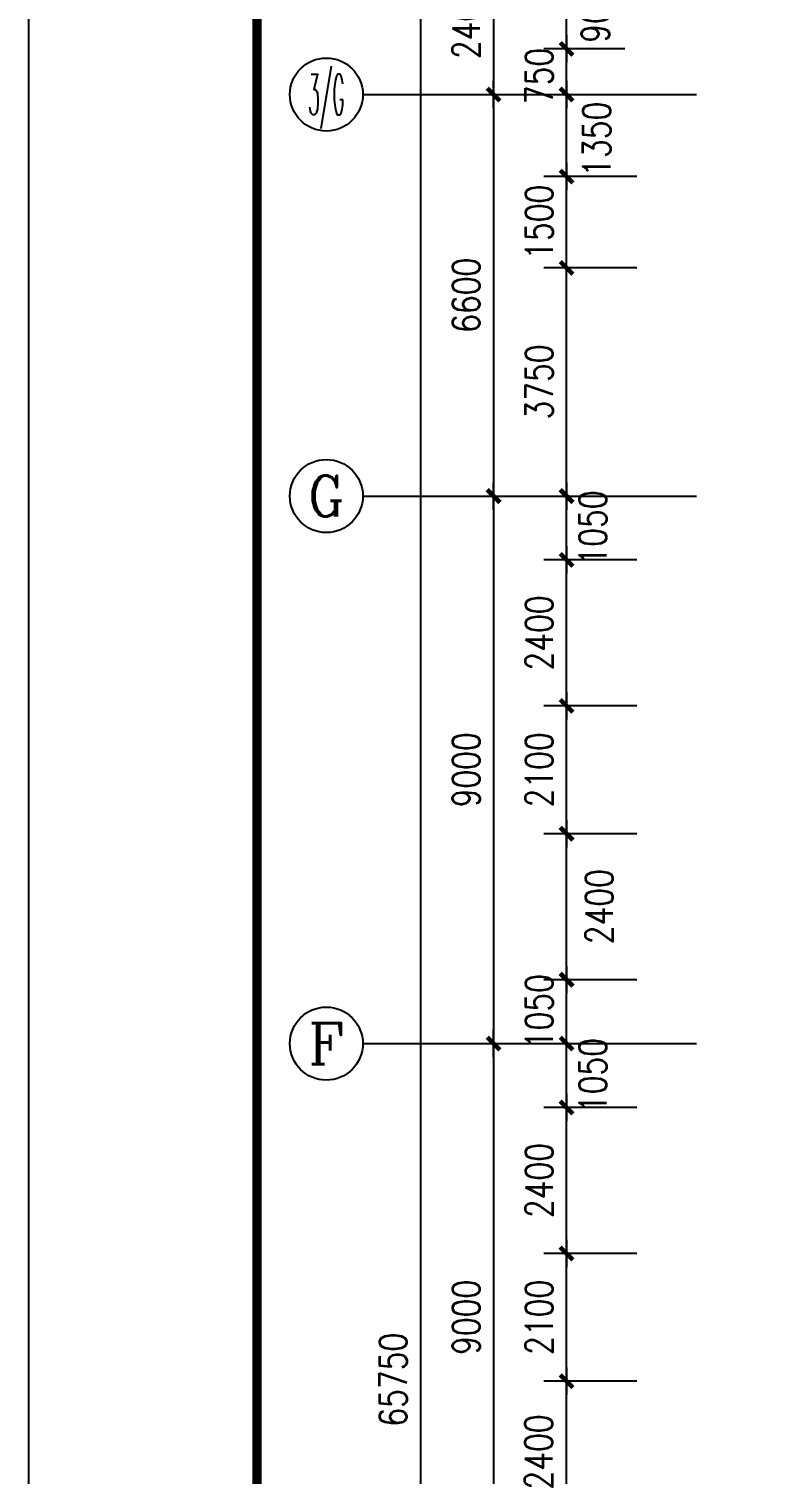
# Model space of a CAD drawing. Extents: x -55219 to 470149, y 494712 to 780039.
# Drawn here: x -55219 to -43146, y 637048 to 660802 of the extents above; entities that cross this region are included whole.
import ezdxf
from ezdxf.enums import TextEntityAlignment as Align

# ---------------------------------------------------------------- set-up
doc = ezdxf.new("R2010")
doc.units = 0
doc.header["$LTSCALE"] = 1500
doc.header["$MEASUREMENT"] = 0
doc.layers.get('0').update_dxf_attribs({"linetype": 'CONTINUOUS'})
doc.layers.get('DEFPOINTS').update_dxf_attribs({"linetype": 'CONTINUOUS'})
for name, color, linetype in [('AXIS', 3, 'CONTINUOUS'), ('AXIS_TEXT', 7, 'CONTINUOUS'), ('PUB_DIM', 3, 'CONTINUOUS'), ('PUB_TITLE', 4, 'CONTINUOUS')]:
    doc.layers.add(name, color=color, linetype=linetype)
doc.styles.add('COMPLEX', font='COMPLEX')
doc.styles.add('DIM_FONT', font='SIMPLEX.shx', dxfattribs={"width": 0.8})
doc.dimstyles.new('AXIS150', dxfattribs={"dimscale": 1.5, "dimtxt": 300, "dimasz": 1, "dimexe": 250, "dimexo": 300, "dimgap": 150, "dimtad": 1, "dimdec": 0, "dimzin": 0, "dimdsep": 46, "dimtxsty": 'DIM_FONT', "dimblk": '_DIMX', "dimcen": 0.09, "dimse1": 1, "dimse2": 1, "dimclrt": 7, "dimadec": 0, "dimazin": 0, "dimtfac": 1, "dimtdec": 0, "dimtix": 1, "dimtmove": 2, "dimatfit": 3, "dimldrblk": '_DIMX', "dimfxl": 1, "dimtolj": 1, "dimtzin": 0, "dimarcsym": 0})
doc.dimstyles.new('DIMA150', dxfattribs={"dimscale": 1.5, "dimtxt": 300, "dimasz": 1, "dimexe": 250, "dimexo": 300, "dimgap": 150, "dimtad": 1, "dimdec": 0, "dimzin": 0, "dimdsep": 46, "dimtxsty": 'DIM_FONT', "dimblk": '_DIMX', "dimcen": 0.09, "dimse1": 1, "dimclrt": 7, "dimadec": 0, "dimazin": 0, "dimtfac": 1, "dimtdec": 0, "dimtix": 1, "dimtmove": 2, "dimatfit": 3, "dimldrblk": '_DIMX', "dimfxl": 1, "dimtolj": 1, "dimtzin": 0, "dimarcsym": 0})
doc.dimstyles.new('DIMB150', dxfattribs={"dimscale": 1.5, "dimtxt": 300, "dimasz": 1, "dimexe": 250, "dimexo": 300, "dimgap": 150, "dimtad": 1, "dimdec": 0, "dimzin": 0, "dimdsep": 46, "dimtxsty": 'DIM_FONT', "dimblk": '_DIMX', "dimcen": 0.09, "dimse2": 1, "dimclrt": 7, "dimadec": 0, "dimazin": 0, "dimtfac": 1, "dimtdec": 0, "dimtix": 1, "dimtmove": 2, "dimatfit": 3, "dimldrblk": '_DIMX', "dimfxl": 1, "dimtolj": 1, "dimtzin": 0, "dimarcsym": 0})
doc.dimstyles.new('DIMN150', dxfattribs={"dimscale": 1.5, "dimtxt": 300, "dimasz": 1, "dimexe": 250, "dimexo": 300, "dimgap": 150, "dimtad": 1, "dimdec": 0, "dimzin": 0, "dimdsep": 46, "dimtxsty": 'DIM_FONT', "dimblk": '_DIMX', "dimcen": 0.09, "dimclrt": 7, "dimadec": 0, "dimazin": 0, "dimtfac": 1, "dimtdec": 0, "dimtix": 1, "dimtmove": 2, "dimatfit": 3, "dimldrblk": '_DIMX', "dimfxl": 1, "dimtolj": 1, "dimtzin": 0, "dimarcsym": 0})

# ---------------------------------------------------------------- blocks, each defined once
blk = doc.blocks.new('_DIMX')
blk.add_line((-150, 0), (150, 0))
at = {"const_width": 50}
blk.add_lwpolyline([(-70, -70), (70, 70)], dxfattribs=at)
blk = doc.blocks.new('*D48')
at = {"color": 0, "linetype": 'ByBlock'}
for p, q in [((-45224, 671474), (-49153, 671474)), ((-48778, 671472), (-48778, 605725)), ((-45224, 605724), (-49153, 605724))]:
    blk.add_line(p, q, dxfattribs=at)
at = {"layer": 'DEFPOINTS', "color": 0, "linetype": 'ByBlock'}
for p in [(-44774, 671474), (-48778, 605724), (-44774, 605724)]:
    blk.add_point(p, dxfattribs=at)
at = {"color": 0, "linetype": 'ByBlock', "xscale": 1.5, "yscale": 1.5, "zscale": 1.5}
for p, rotation in [((-48778, 671474), 90), ((-48778, 605724), 270)]:
    blk.add_blockref('_DIMX', p, dxfattribs=dict(at, rotation=rotation))
at = {"color": 7, "linetype": 'ByBlock', "insert": (-49228, 638599), "char_height": 450, "attachment_point": 5, "rotation": 90, "style": 'DIM_FONT'}
blk.add_mtext('\\A1;65750', dxfattribs=at)
blk = doc.blocks.new('_AXISO')
blk.add_circle((0, 0), 0.5)
at = {"layer": 'AXIS_TEXT', "style": 'COMPLEX', "width": 1.041667}
blk.add_attdef('A', text='', height=0.56, dxfattribs=at).set_placement((-0.25, -0.28), (0.25, -0.28), align=Align.FIT)
blk = doc.blocks.new('*D51')
at = {"color": 0, "linetype": 'ByBlock'}
blk.add_line((-47578, 644122), (-47578, 635125), dxfattribs=at)
at = {"layer": 'DEFPOINTS', "color": 0, "linetype": 'ByBlock'}
for p in [(-43443, 644124), (-47578, 635124), (-43443, 635124)]:
    blk.add_point(p, dxfattribs=at)
at = {"color": 0, "linetype": 'ByBlock', "xscale": 1.5, "yscale": 1.5, "zscale": 1.5}
for p, rotation in [((-47578, 644124), 90), ((-47578, 635124), 270)]:
    blk.add_blockref('_DIMX', p, dxfattribs=dict(at, rotation=rotation))
at = {"color": 7, "linetype": 'ByBlock', "insert": (-48028, 639624), "char_height": 450, "attachment_point": 5, "rotation": 90, "style": 'DIM_FONT'}
blk.add_mtext('\\A1;9000', dxfattribs=at)
blk = doc.blocks.new('*D52')
at = {"color": 0, "linetype": 'ByBlock'}
blk.add_line((-47578, 653122), (-47578, 644125), dxfattribs=at)
at = {"layer": 'DEFPOINTS', "color": 0, "linetype": 'ByBlock'}
for p in [(-43443, 653124), (-47578, 644124), (-43443, 644124)]:
    blk.add_point(p, dxfattribs=at)
at = {"color": 0, "linetype": 'ByBlock', "xscale": 1.5, "yscale": 1.5, "zscale": 1.5}
for p, rotation in [((-47578, 653124), 90), ((-47578, 644124), 270)]:
    blk.add_blockref('_DIMX', p, dxfattribs=dict(at, rotation=rotation))
at = {"color": 7, "linetype": 'ByBlock', "insert": (-48028, 648624), "char_height": 450, "attachment_point": 5, "rotation": 90, "style": 'DIM_FONT'}
blk.add_mtext('\\A1;9000', dxfattribs=at)
blk = doc.blocks.new('*D53')
at = {"color": 0, "linetype": 'ByBlock'}
blk.add_line((-47578, 659722), (-47578, 653125), dxfattribs=at)
at = {"layer": 'DEFPOINTS', "color": 0, "linetype": 'ByBlock'}
for p in [(-43443, 659724), (-47578, 653124), (-43443, 653124)]:
    blk.add_point(p, dxfattribs=at)
at = {"color": 0, "linetype": 'ByBlock', "xscale": 1.5, "yscale": 1.5, "zscale": 1.5}
for p, rotation in [((-47578, 659724), 90), ((-47578, 653124), 270)]:
    blk.add_blockref('_DIMX', p, dxfattribs=dict(at, rotation=rotation))
at = {"color": 7, "linetype": 'ByBlock', "insert": (-48028, 656424), "char_height": 450, "attachment_point": 5, "rotation": 90, "style": 'DIM_FONT'}
blk.add_mtext('\\A1;6600', dxfattribs=at)
blk = doc.blocks.new('*D55')
at = {"color": 0, "linetype": 'ByBlock'}
blk.add_line((-47578, 662122), (-47578, 659725), dxfattribs=at)
at = {"layer": 'DEFPOINTS', "color": 0, "linetype": 'ByBlock'}
for p in [(-43443, 662124), (-47578, 659724), (-43443, 659724)]:
    blk.add_point(p, dxfattribs=at)
at = {"color": 0, "linetype": 'ByBlock', "xscale": 1.5, "yscale": 1.5, "zscale": 1.5}
for p, rotation in [((-47578, 662124), 90), ((-47578, 659724), 270)]:
    blk.add_blockref('_DIMX', p, dxfattribs=dict(at, rotation=rotation))
at = {"color": 7, "linetype": 'ByBlock', "insert": (-48028, 660924), "char_height": 450, "attachment_point": 5, "rotation": 90, "style": 'DIM_FONT'}
blk.add_mtext('\\A1;2400', dxfattribs=at)
blk = doc.blocks.new('*D655')
at = {"color": 0, "linetype": 'ByBlock'}
for p, q in [((-45224, 638574), (-46753, 638574)), ((-46378, 636175), (-46378, 638572)), ((-45224, 636174), (-46753, 636174))]:
    blk.add_line(p, q, dxfattribs=at)
at = {"layer": 'DEFPOINTS', "color": 0, "linetype": 'ByBlock'}
for p in [(-46378, 638574), (-44774, 638574), (-44774, 636174)]:
    blk.add_point(p, dxfattribs=at)
at = {"color": 0, "linetype": 'ByBlock', "xscale": 1.5, "yscale": 1.5, "zscale": 1.5}
for p, rotation in [((-46378, 638574), 90), ((-46378, 636174), 270)]:
    blk.add_blockref('_DIMX', p, dxfattribs=dict(at, rotation=rotation))
at = {"color": 7, "linetype": 'ByBlock', "insert": (-46837, 637412), "char_height": 450, "attachment_point": 5, "rotation": 90, "style": 'DIM_FONT'}
blk.add_mtext('\\A1;2400', dxfattribs=at)
blk = doc.blocks.new('*D656')
at = {"color": 0, "linetype": 'ByBlock'}
for p, q in [((-45224, 640674), (-46753, 640674)), ((-46378, 638575), (-46378, 640672)), ((-45224, 638574), (-46753, 638574))]:
    blk.add_line(p, q, dxfattribs=at)
at = {"layer": 'DEFPOINTS', "color": 0, "linetype": 'ByBlock'}
for p in [(-46378, 640674), (-44774, 640674), (-44774, 638574)]:
    blk.add_point(p, dxfattribs=at)
at = {"color": 0, "linetype": 'ByBlock', "xscale": 1.5, "yscale": 1.5, "zscale": 1.5}
for p, rotation in [((-46378, 640674), 90), ((-46378, 638574), 270)]:
    blk.add_blockref('_DIMX', p, dxfattribs=dict(at, rotation=rotation))
at = {"color": 7, "linetype": 'ByBlock', "insert": (-46828, 639624), "char_height": 450, "attachment_point": 5, "rotation": 90, "style": 'DIM_FONT'}
blk.add_mtext('\\A1;2100', dxfattribs=at)
blk = doc.blocks.new('*D657')
at = {"color": 0, "linetype": 'ByBlock'}
for p, q in [((-45224, 643074), (-46753, 643074)), ((-46378, 640675), (-46378, 643072)), ((-45224, 640674), (-46753, 640674))]:
    blk.add_line(p, q, dxfattribs=at)
at = {"layer": 'DEFPOINTS', "color": 0, "linetype": 'ByBlock'}
for p in [(-46378, 643074), (-44774, 643074), (-44774, 640674)]:
    blk.add_point(p, dxfattribs=at)
at = {"color": 0, "linetype": 'ByBlock', "xscale": 1.5, "yscale": 1.5, "zscale": 1.5}
for p, rotation in [((-46378, 643074), 90), ((-46378, 640674), 270)]:
    blk.add_blockref('_DIMX', p, dxfattribs=dict(at, rotation=rotation))
at = {"color": 7, "linetype": 'ByBlock', "insert": (-46828, 641874), "char_height": 450, "attachment_point": 5, "rotation": 90, "style": 'DIM_FONT'}
blk.add_mtext('\\A1;2400', dxfattribs=at)
blk = doc.blocks.new('*D658')
at = {"color": 0, "linetype": 'ByBlock'}
for p, q in [((-46378, 643075), (-46378, 644122)), ((-45224, 643074), (-46753, 643074))]:
    blk.add_line(p, q, dxfattribs=at)
at = {"layer": 'DEFPOINTS', "color": 0, "linetype": 'ByBlock'}
for p in [(-46378, 644124), (-44774, 644124), (-44774, 643074)]:
    blk.add_point(p, dxfattribs=at)
at = {"color": 0, "linetype": 'ByBlock', "xscale": 1.5, "yscale": 1.5, "zscale": 1.5}
for p, rotation in [((-46378, 644124), 90), ((-46378, 643074), 270)]:
    blk.add_blockref('_DIMX', p, dxfattribs=dict(at, rotation=rotation))
at = {"color": 7, "linetype": 'ByBlock', "insert": (-45946, 643599), "char_height": 450, "attachment_point": 5, "rotation": 90, "style": 'DIM_FONT'}
blk.add_mtext('\\A1;1050', dxfattribs=at)
blk = doc.blocks.new('*D659')
at = {"color": 0, "linetype": 'ByBlock'}
for p, q in [((-45224, 645174), (-46753, 645174)), ((-46378, 645175), (-46378, 645177)), ((-46378, 644124), (-46378, 645174)), ((-46378, 644122), (-46378, 644121))]:
    blk.add_line(p, q, dxfattribs=at)
at = {"layer": 'DEFPOINTS', "color": 0, "linetype": 'ByBlock'}
for p in [(-46378, 645174), (-44774, 645174), (-44774, 644124)]:
    blk.add_point(p, dxfattribs=at)
at = {"color": 0, "linetype": 'ByBlock', "xscale": 1.5, "yscale": 1.5, "zscale": 1.5}
for p, rotation in [((-46378, 645174), 270), ((-46378, 644124), 90)]:
    blk.add_blockref('_DIMX', p, dxfattribs=dict(at, rotation=rotation))
at = {"color": 7, "linetype": 'ByBlock', "insert": (-46828, 644649), "char_height": 450, "attachment_point": 5, "rotation": 90, "style": 'DIM_FONT'}
blk.add_mtext('\\A1;1050', dxfattribs=at)
blk = doc.blocks.new('*D660')
at = {"color": 0, "linetype": 'ByBlock'}
for p, q in [((-45224, 647574), (-46753, 647574)), ((-46378, 645175), (-46378, 647572)), ((-45224, 645174), (-46753, 645174))]:
    blk.add_line(p, q, dxfattribs=at)
at = {"layer": 'DEFPOINTS', "color": 0, "linetype": 'ByBlock'}
for p in [(-46378, 647574), (-44774, 647574), (-44774, 645174)]:
    blk.add_point(p, dxfattribs=at)
at = {"color": 0, "linetype": 'ByBlock', "xscale": 1.5, "yscale": 1.5, "zscale": 1.5}
for p, rotation in [((-46378, 647574), 90), ((-46378, 645174), 270)]:
    blk.add_blockref('_DIMX', p, dxfattribs=dict(at, rotation=rotation))
at = {"color": 7, "linetype": 'ByBlock', "insert": (-45840, 646374), "char_height": 450, "attachment_point": 5, "rotation": 90, "style": 'DIM_FONT'}
blk.add_mtext('\\A1;2400', dxfattribs=at)
blk = doc.blocks.new('*D661')
at = {"color": 0, "linetype": 'ByBlock'}
for p, q in [((-45224, 649674), (-46753, 649674)), ((-46378, 647575), (-46378, 649672)), ((-45224, 647574), (-46753, 647574))]:
    blk.add_line(p, q, dxfattribs=at)
at = {"layer": 'DEFPOINTS', "color": 0, "linetype": 'ByBlock'}
for p in [(-46378, 649674), (-44774, 649674), (-44774, 647574)]:
    blk.add_point(p, dxfattribs=at)
at = {"color": 0, "linetype": 'ByBlock', "xscale": 1.5, "yscale": 1.5, "zscale": 1.5}
for p, rotation in [((-46378, 649674), 90), ((-46378, 647574), 270)]:
    blk.add_blockref('_DIMX', p, dxfattribs=dict(at, rotation=rotation))
at = {"color": 7, "linetype": 'ByBlock', "insert": (-46828, 648624), "char_height": 450, "attachment_point": 5, "rotation": 90, "style": 'DIM_FONT'}
blk.add_mtext('\\A1;2100', dxfattribs=at)
blk = doc.blocks.new('*D662')
at = {"color": 0, "linetype": 'ByBlock'}
for p, q in [((-45224, 652074), (-46753, 652074)), ((-46378, 649675), (-46378, 652072)), ((-45224, 649674), (-46753, 649674))]:
    blk.add_line(p, q, dxfattribs=at)
at = {"layer": 'DEFPOINTS', "color": 0, "linetype": 'ByBlock'}
for p in [(-46378, 652074), (-44774, 652074), (-44774, 649674)]:
    blk.add_point(p, dxfattribs=at)
at = {"color": 0, "linetype": 'ByBlock', "xscale": 1.5, "yscale": 1.5, "zscale": 1.5}
for p, rotation in [((-46378, 652074), 90), ((-46378, 649674), 270)]:
    blk.add_blockref('_DIMX', p, dxfattribs=dict(at, rotation=rotation))
at = {"color": 7, "linetype": 'ByBlock', "insert": (-46828, 650874), "char_height": 450, "attachment_point": 5, "rotation": 90, "style": 'DIM_FONT'}
blk.add_mtext('\\A1;2400', dxfattribs=at)
blk = doc.blocks.new('*D663')
at = {"color": 0, "linetype": 'ByBlock'}
for p, q in [((-46378, 652075), (-46378, 653122)), ((-45224, 652074), (-46753, 652074))]:
    blk.add_line(p, q, dxfattribs=at)
at = {"layer": 'DEFPOINTS', "color": 0, "linetype": 'ByBlock'}
for p in [(-46378, 653124), (-44774, 653124), (-44774, 652074)]:
    blk.add_point(p, dxfattribs=at)
at = {"color": 0, "linetype": 'ByBlock', "xscale": 1.5, "yscale": 1.5, "zscale": 1.5}
for p, rotation in [((-46378, 653124), 90), ((-46378, 652074), 270)]:
    blk.add_blockref('_DIMX', p, dxfattribs=dict(at, rotation=rotation))
at = {"color": 7, "linetype": 'ByBlock', "insert": (-45946, 652599), "char_height": 450, "attachment_point": 5, "rotation": 90, "style": 'DIM_FONT'}
blk.add_mtext('\\A1;1050', dxfattribs=at)
blk = doc.blocks.new('*D664')
at = {"color": 0, "linetype": 'ByBlock'}
for p, q in [((-45224, 656874), (-46753, 656874)), ((-46378, 653125), (-46378, 656872))]:
    blk.add_line(p, q, dxfattribs=at)
at = {"layer": 'DEFPOINTS', "color": 0, "linetype": 'ByBlock'}
for p in [(-46378, 656874), (-44774, 656874), (-44774, 653124)]:
    blk.add_point(p, dxfattribs=at)
at = {"color": 0, "linetype": 'ByBlock', "xscale": 1.5, "yscale": 1.5, "zscale": 1.5}
for p, rotation in [((-46378, 656874), 90), ((-46378, 653124), 270)]:
    blk.add_blockref('_DIMX', p, dxfattribs=dict(at, rotation=rotation))
at = {"color": 7, "linetype": 'ByBlock', "insert": (-46828, 654999), "char_height": 450, "attachment_point": 5, "rotation": 90, "style": 'DIM_FONT'}
blk.add_mtext('\\A1;3750', dxfattribs=at)
blk = doc.blocks.new('*D665')
at = {"color": 0, "linetype": 'ByBlock'}
for p, q in [((-45224, 658374), (-46753, 658374)), ((-46378, 658375), (-46378, 658377)), ((-46378, 656874), (-46378, 658374)), ((-45224, 656874), (-46753, 656874)), ((-46378, 656872), (-46378, 656871))]:
    blk.add_line(p, q, dxfattribs=at)
at = {"layer": 'DEFPOINTS', "color": 0, "linetype": 'ByBlock'}
for p in [(-46378, 658374), (-44774, 658374), (-44774, 656874)]:
    blk.add_point(p, dxfattribs=at)
at = {"color": 0, "linetype": 'ByBlock', "xscale": 1.5, "yscale": 1.5, "zscale": 1.5}
for p, rotation in [((-46378, 658374), 270), ((-46378, 656874), 90)]:
    blk.add_blockref('_DIMX', p, dxfattribs=dict(at, rotation=rotation))
at = {"color": 7, "linetype": 'ByBlock', "insert": (-46828, 657624), "char_height": 450, "attachment_point": 5, "rotation": 90, "style": 'DIM_FONT'}
blk.add_mtext('\\A1;1500', dxfattribs=at)
blk = doc.blocks.new('*D666')
at = {"color": 0, "linetype": 'ByBlock'}
for p, q in [((-46378, 658375), (-46378, 659722)), ((-45224, 658374), (-46753, 658374))]:
    blk.add_line(p, q, dxfattribs=at)
at = {"layer": 'DEFPOINTS', "color": 0, "linetype": 'ByBlock'}
for p in [(-46378, 659724), (-44774, 659724), (-44774, 658374)]:
    blk.add_point(p, dxfattribs=at)
at = {"color": 0, "linetype": 'ByBlock', "xscale": 1.5, "yscale": 1.5, "zscale": 1.5}
for p, rotation in [((-46378, 659724), 90), ((-46378, 658374), 270)]:
    blk.add_blockref('_DIMX', p, dxfattribs=dict(at, rotation=rotation))
at = {"color": 7, "linetype": 'ByBlock', "insert": (-45883, 658989), "char_height": 450, "attachment_point": 5, "rotation": 90, "style": 'DIM_FONT'}
blk.add_mtext('\\A1;1350', dxfattribs=at)
blk = doc.blocks.new('*D667')
at = {"color": 0, "linetype": 'ByBlock'}
for p, q in [((-45422, 660474), (-46753, 660474)), ((-46378, 659725), (-46378, 660472))]:
    blk.add_line(p, q, dxfattribs=at)
at = {"layer": 'DEFPOINTS', "color": 0, "linetype": 'ByBlock'}
for p in [(-46378, 660474), (-44972, 660474), (-44972, 659724)]:
    blk.add_point(p, dxfattribs=at)
at = {"color": 0, "linetype": 'ByBlock', "xscale": 1.5, "yscale": 1.5, "zscale": 1.5}
for p, rotation in [((-46378, 660474), 90), ((-46378, 659724), 270)]:
    blk.add_blockref('_DIMX', p, dxfattribs=dict(at, rotation=rotation))
at = {"color": 7, "linetype": 'ByBlock', "insert": (-46828, 660028), "char_height": 450, "attachment_point": 5, "rotation": 90, "style": 'DIM_FONT'}
blk.add_mtext('\\A1;750', dxfattribs=at)
blk = doc.blocks.new('*D668')
at = {"color": 0, "linetype": 'ByBlock'}
for p, q in [((-45422, 661374), (-46753, 661374)), ((-46378, 660475), (-46378, 661372)), ((-45422, 660474), (-46753, 660474))]:
    blk.add_line(p, q, dxfattribs=at)
at = {"layer": 'DEFPOINTS', "color": 0, "linetype": 'ByBlock'}
for p in [(-46378, 661374), (-44972, 661374), (-44972, 660474)]:
    blk.add_point(p, dxfattribs=at)
at = {"color": 0, "linetype": 'ByBlock', "xscale": 1.5, "yscale": 1.5, "zscale": 1.5}
for p, rotation in [((-46378, 661374), 90), ((-46378, 660474), 270)]:
    blk.add_blockref('_DIMX', p, dxfattribs=dict(at, rotation=rotation))
at = {"color": 7, "linetype": 'ByBlock', "insert": (-45905, 661037), "char_height": 450, "attachment_point": 5, "rotation": 90, "style": 'DIM_FONT'}
blk.add_mtext('\\A1;900', dxfattribs=at)

msp = doc.modelspace()

# ---------------------------------------------------------------- linework, layer by layer
at = {"layer": 'AXIS'}
for p, q in [((-49727.8, 659724), (-44242.7, 659724)), ((-49727.8, 653124), (-44242.7, 653124)), ((-49727.8, 644124), (-44242.7, 644124))]:
    msp.add_line(p, q, dxfattribs=at)
at = {"layer": 'PUB_TITLE'}
msp.add_lwpolyline([(-55219.4, 593781.4), (-55219.4, 682881.4), (70930.6, 682881.4), (70930.6, 593781.4)], close=True, dxfattribs=at)
at = {"layer": 'PUB_TITLE', "const_width": 150}
msp.add_lwpolyline([(-51469.4, 595281.4), (69430.6, 595281.4), (69430.6, 681381.4), (-51469.4, 681381.4)], close=True, dxfattribs=at)

# ---------------------------------------------------------------- block references
at = {"layer": 'AXIS'}
ref = msp.add_blockref('_AXISO', (-50327.8, 659724), dxfattribs=dict(at, xscale=1200, yscale=1200, zscale=1200))
ref.add_attrib('A', '3/G', dxfattribs={"layer": 'AXIS_TEXT', "height": 672, "style": 'COMPLEX', "width": 0.317797}).set_placement((-50627.8, 659388), (-50027.8, 659388), align=Align.FIT)
at = {"layer": 'AXIS', "xscale": 1200, "yscale": 1200, "zscale": 1200}
msp.add_blockref('_AXISO', (-50327.8, 653124), dxfattribs=at).add_auto_attribs({'A': 'G'})
at = {"layer": 'AXIS'}
ref = msp.add_blockref('_AXISO', (-50327.8, 644124), dxfattribs=dict(at, xscale=1200, yscale=1200, zscale=1200))
ref.add_attrib('A', 'F', dxfattribs={"layer": 'AXIS_TEXT', "height": 672, "style": 'COMPLEX', "width": 1.171875}).set_placement((-50627.8, 643788), (-50027.8, 643788), align=Align.FIT)

# ---------------------------------------------------------------- dimensions: what is measured, and where the dimension line sits
for base, p1, p2, picture, middle in [((-47577.8, 659724), (-43442.7, 662124), (-43442.7, 659724), '*D55', (-48027.8, 660924)), ((-47577.8, 653124), (-43442.7, 659724), (-43442.7, 653124), '*D53', (-48027.8, 656424)), ((-47577.8, 644124), (-43442.7, 653124), (-43442.7, 644124), '*D52', (-48027.8, 648624)), ((-47577.8, 635124), (-43442.7, 644124), (-43442.7, 635124), '*D51', (-48027.8, 639624))]:
    dim = msp.add_linear_dim(base=base, p1=p1, p2=p2, angle=90, dimstyle='AXIS150', dxfattribs=at)
    dim.commit()
    dim.dimension.update_dxf_attribs({"geometry": picture, "text_midpoint": middle})
at = {"layer": 'PUB_DIM'}
for p1, p2, distance, dimstyle, picture, middle in [((-44774.2, 671474), (-44774.2, 605724), -4003.5, 'DIMN150', '*D48', (-49227.8, 638599)), ((-44774.2, 656874), (-44774.2, 658374), 1603.5, 'DIMN150', '*D665', (-46827.8, 657624)), ((-44774.2, 653124), (-44774.2, 656874), 1603.5, 'DIMA150', '*D664', (-46827.8, 654999)), ((-44774.2, 649674), (-44774.2, 652074), 1603.5, 'DIMN150', '*D662', (-46827.8, 650874)), ((-44774.2, 647574), (-44774.2, 649674), 1603.5, 'DIMN150', '*D661', (-46827.8, 648624)), ((-44774.2, 644124), (-44774.2, 645174), 1603.5, 'DIMA150', '*D659', (-46827.8, 644649)), ((-44774.2, 640674), (-44774.2, 643074), 1603.5, 'DIMN150', '*D657', (-46827.8, 641874)), ((-44774.2, 638574), (-44774.2, 640674), 1603.5, 'DIMN150', '*D656', (-46827.8, 639624))]:
    dim = msp.add_aligned_dim(p1=p1, p2=p2, distance=distance, dimstyle=dimstyle, dxfattribs=at)
    dim.commit()
    dim.dimension.update_dxf_attribs({"geometry": picture, "text_midpoint": middle})
for base, p1, p2, dimstyle, picture, middle in [((-46377.8, 661374), (-44972, 660474), (-44972, 661374), 'DIMN150', '*D668', (-45904.6, 661036.7)), ((-46377.8, 660474), (-44972, 659724), (-44972, 660474), 'DIMA150', '*D667', (-46827.8, 660027.6)), ((-46377.8, 659724), (-44774.2, 658374), (-44774.2, 659724), 'DIMB150', '*D666', (-45882.5, 658988.7)), ((-46377.8, 653124), (-44774.2, 652074), (-44774.2, 653124), 'DIMB150', '*D663', (-45945.8, 652599)), ((-46377.8, 647574), (-44774.2, 645174), (-44774.2, 647574), 'DIMN150', '*D660', (-45840.1, 646374)), ((-46377.8, 644124), (-44774.2, 643074), (-44774.2, 644124), 'DIMB150', '*D658', (-45945.8, 643599)), ((-46377.8, 638574), (-44774.2, 636174), (-44774.2, 638574), 'DIMN150', '*D655', (-46837.1, 637411.9))]:
    dim = msp.add_linear_dim(base=base, p1=p1, p2=p2, angle=90, dimstyle=dimstyle, dxfattribs=at)
    dim.commit()
    dim.dimension.update_dxf_attribs({"geometry": picture, "text_midpoint": middle, "dimtype": 161})

doc.saveas('drawing.dxf')
